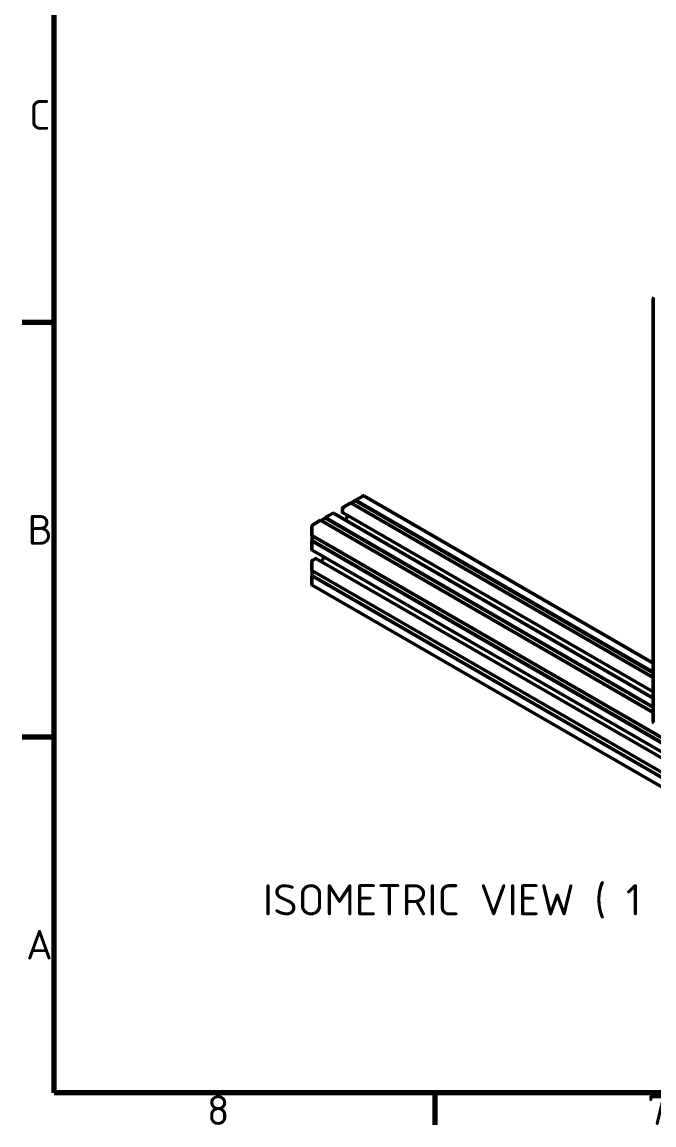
# Model space of a CAD drawing. Header units: millimetres. Extents: x 0 to 2376, y 0 to 1680.
# Drawn here: x 18 to 445, y 18 to 763 of the extents above; entities that cross this region are included whole.
import ezdxf

# ---------------------------------------------------------------- set-up
doc = ezdxf.new("R2010")
doc.units = ezdxf.units.MM
doc.header["$LTSCALE"] = 4
for name, color, linetype, lineweight in [('Border (ISO)', 7, 'Continuous', 70), ('Symbol (ISO)', 7, 'Continuous', 25), ('Visible (ISO)', 7, 'Continuous', 50)]:
    doc.layers.add(name, color=color, linetype=linetype, lineweight=lineweight)
doc.styles.add('Label Text (DIN)', font='isocpeur.ttf')
doc.styles.add('Note Text (DIN)', font='isocpeur.ttf')

# ---------------------------------------------------------------- blocks, each defined once
blk = doc.blocks.new('Borders Default Border')
at = {"layer": 'Border (ISO)'}
for p, q in [((10, 140), (4.6, 140)), ((10, 70), (4.6, 70)), ((74.25, 10), (74.25, 4.6))]:
    blk.add_line(p, q, dxfattribs=at)
at = {"layer": 'Border (ISO)', "flags": 128}
blk.add_lwpolyline([(10, 10), (10, 410), (584, 410), (584, 10), (10, 10)], dxfattribs=at)
at = {"layer": 'Border (ISO)', "char_height": 5, "attachment_point": 7, "style": 'Note Text (DIN)'}
for s, insert in [('C', (5.78, 172.5)), ('B', (5.53, 102.5)), ('A', (5.28, 32.5)), ('8', (35.81, 4.6)), ('7', (110.05, 4.6))]:
    blk.add_mtext(s, dxfattribs=dict(at, insert=insert))

msp = doc.modelspace()

# ---------------------------------------------------------------- linework, layer by layer
at = {"layer": 'Visible (ISO)'}
for p, q in [((444.4, 576.06), (444.4, 290.29)), ((243.25, 439.71), (240.42, 438.08)), ((243.39, 439.95), (243.25, 439.71)), ((444.4, 323.57), (243.25, 439.71)), ((248.27, 442.77), (243.39, 439.95)), ((444.4, 323.9), (243.39, 439.95)), ((444.4, 330.04), (249.02, 442.85)), ((234.59, 434.06), (234.59, 431.85)), ((444.4, 310.61), (234.65, 431.71)), ((240.28, 438.16), (235.29, 435.28)), ((444.4, 320.31), (240.28, 438.16)), ((219.91, 426.4), (215.03, 423.58)), ((444.4, 296.79), (219.91, 426.4)), ((222.88, 427.95), (220.05, 426.32)), ((223.02, 428.2), (222.88, 427.95)), ((444.4, 300.06), (222.88, 427.95)), ((228.01, 431.08), (223.02, 428.2)), ((444.4, 300.38), (223.02, 428.2)), ((444.4, 306.48), (228.51, 431.12)), ((238.31, 429.49), (236.57, 426.47)), ((213.97, 421.75), (213.97, 416.11)), ((708.95, 130.34), (213.97, 416.11)), ((214.12, 412.77), (213.97, 412.52)), ((213.97, 412.52), (213.97, 406.76)), ((708.95, 126.75), (213.97, 412.52)), ((214.12, 416.03), (214.12, 412.77)), ((709.09, 126.99), (214.12, 412.77)), ((709.16, 120.53), (214.18, 406.31)), ((213.97, 398.35), (213.97, 392.6)), ((216.59, 400.68), (214.68, 399.58)), ((711.71, 114.92), (216.74, 400.7)), ((222.24, 401.66), (220.5, 398.64)), ((708.95, 106.82), (213.97, 392.6)), ((214.12, 389.25), (213.97, 389.01)), ((213.97, 389.01), (213.97, 383.37)), ((708.95, 103.23), (213.97, 389.01)), ((214.12, 392.52), (214.12, 389.25)), ((709.09, 103.48), (214.12, 389.25)), ((709.26, 96.91), (214.28, 382.68))]:
    msp.add_line(p, q, dxfattribs=at)
for centre, major_axis, start_param, end_param in [((445.9, 576.06), (-1.5, 0), 5.497787, 7.068583), ((248.27, 441.55), (0.75, 1.3), 0, 0.785398), ((235.29, 434.46), (-0.5, -0.866), 3.926991, 5.497787), ((234.8, 431.97), (-0.15, -0.26), 5.497787, 6.283185), ((228.01, 430.26), (0.5, 0.866), 0, 0.785398), ((238.16, 429.58), (-0.15, -0.26), 1.570796, 1.900874), ((215.03, 422.36), (-0.75, -1.3), 3.926991, 5.497787), ((214.68, 407.17), (-0.5, -0.866), 5.497787, 6.283185), ((214.68, 398.76), (-0.5, -0.866), 3.926991, 5.497787), ((216.59, 400.44), (0.15, 0.26), 0, 0.785398), ((220.35, 398.73), (-0.15, -0.26), 1.240719, 1.570796), ((215.03, 383.98), (-0.75, -1.3), 5.497787, 6.283185), ((445.9, 290.29), (-1.5, 0), 0, 0.785398)]:
    msp.add_ellipse(centre, major_axis=major_axis, ratio=0.57735, start_param=start_param, end_param=end_param, dxfattribs=at)

# ---------------------------------------------------------------- block references
at = {"xscale": 4, "yscale": 4, "zscale": 4}
msp.add_blockref('Borders Default Border', (0, 0), dxfattribs=at)

# ---------------------------------------------------------------- texts
at = {"layer": 'Symbol (ISO)', "insert": (181.03, 157.75), "char_height": 21, "attachment_point": 7, "style": 'Label Text (DIN)'}
msp.add_mtext('ISOMETRIC VIEW ( 1 : 4 )', dxfattribs=at)

doc.saveas('drawing.dxf')
